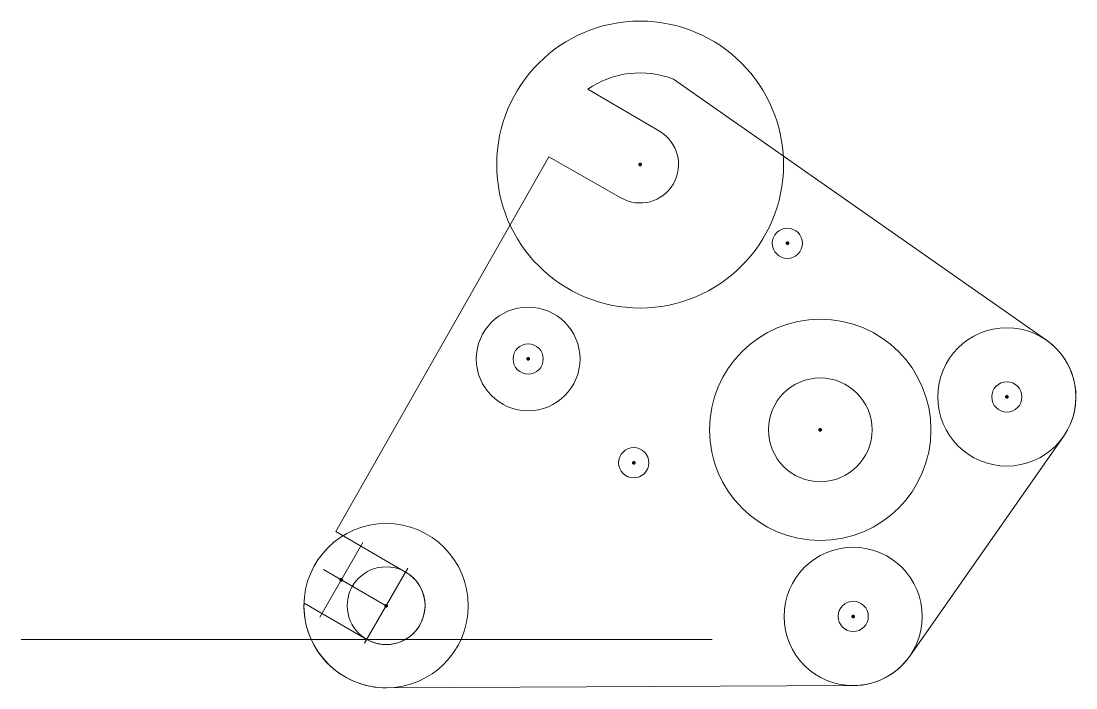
# Model space of a CAD drawing. Header units: millimetres. Extents: x -92 to 30, y -30 to 47.
import ezdxf

# ---------------------------------------------------------------- set-up
doc = ezdxf.new("R2010")
doc.units = ezdxf.units.MM
for name, color, linetype, lineweight, true_color in [('build', 5, 'CONTINUOUS', 0, 0x0000ff), ('drill_3mm', 7, 'CONTINUOUS', 100, 0x000000), ('hole', 1, 'CONTINUOUS', 0, 0xff0000), ('model', 4, 'CONTINUOUS', 0, 0x00ffff), ('outside', 2, 'CONTINUOUS', 0, 0xffff00), ('tower', 3, 'CONTINUOUS', 0, 0x00ff00)]:
    doc.layers.add(name, color=color, linetype=linetype, lineweight=lineweight, true_color=true_color)

msp = doc.modelspace()

# ---------------------------------------------------------------- linework, layer by layer
at = {"layer": 'build'}
for p, q in [((-52.94, -13.02), (-57.94, -21.68)), ((-57.5, -16.16), (-50.25, -20.35)), ((-47.75, -16.02), (-52.75, -24.68)), ((-92.5, -24.25), (-12.5, -24.25))]:
    msp.add_line(p, q, dxfattribs=at)
for radius in [9.51, 4.5]:
    msp.add_circle((-50.25, -20.35), radius, dxfattribs=at)
at = {"layer": 'drill_3mm'}
for p in [(-20.85, 30.7), (-3.81, 21.59), (-33.81, 8.2), (21.59, 3.81), (0, 0), (-21.59, -3.81), (-55.44, -17.35), (-50.25, -20.35), (3.81, -21.59)]:
    msp.add_point(p, dxfattribs=at)
at = {"layer": 'hole'}
for centre, radius in [((-3.81, 21.59), 1.75), ((0, 0), 12.81), ((-33.81, 8.2), 1.75), ((21.59, 3.81), 1.75), ((-21.59, -3.81), 1.75), ((3.81, -21.59), 1.75)]:
    msp.add_circle(centre, radius, dxfattribs=at)
at = {"layer": 'model'}
for centre, radius in [((-20.85, 30.7), 16.6), ((0, 0), 6)]:
    msp.add_circle(centre, radius, dxfattribs=at)
at = {"layer": 'outside'}
for p, q in [((-16.98, 40.58), (26.17, 10.36)), ((-26.92, 39.41), (-18.62, 34.56)), ((-56.08, -11.78), (-31.43, 31.6)), ((-31.43, 31.6), (-23.08, 26.84)), ((28.14, -0.78), (10.36, -26.18)), ((-48, -16.45), (-56.08, -11.78)), ((-59.75, -20.06), (-52.5, -24.25)), ((-50.2, -29.86), (3.85, -29.59))]:
    msp.add_line(p, q, dxfattribs=at)
for centre, radius, start, end in [((-20.85, 30.7), 10.61, 68.6144, 124.8781), ((-20.85, 30.7), 4.45, 240.0059, 59.9927), ((21.59, 3.81), 8, 325.0017, 54.995), ((-50.25, -20.35), 4.5, 239.9463, 59.9963), ((-50.25, -20.35), 9.51, 178.2411, 270.2898), ((3.81, -21.59), 8, 270.2898, 325.0017)]:
    msp.add_arc(centre, radius, start, end, dxfattribs=at)
at = {"layer": 'tower'}
for centre, radius in [((-33.81, 8.2), 6), ((21.59, 3.81), 8), ((3.81, -21.59), 8)]:
    msp.add_circle(centre, radius, dxfattribs=at)

doc.saveas('drawing.dxf')
